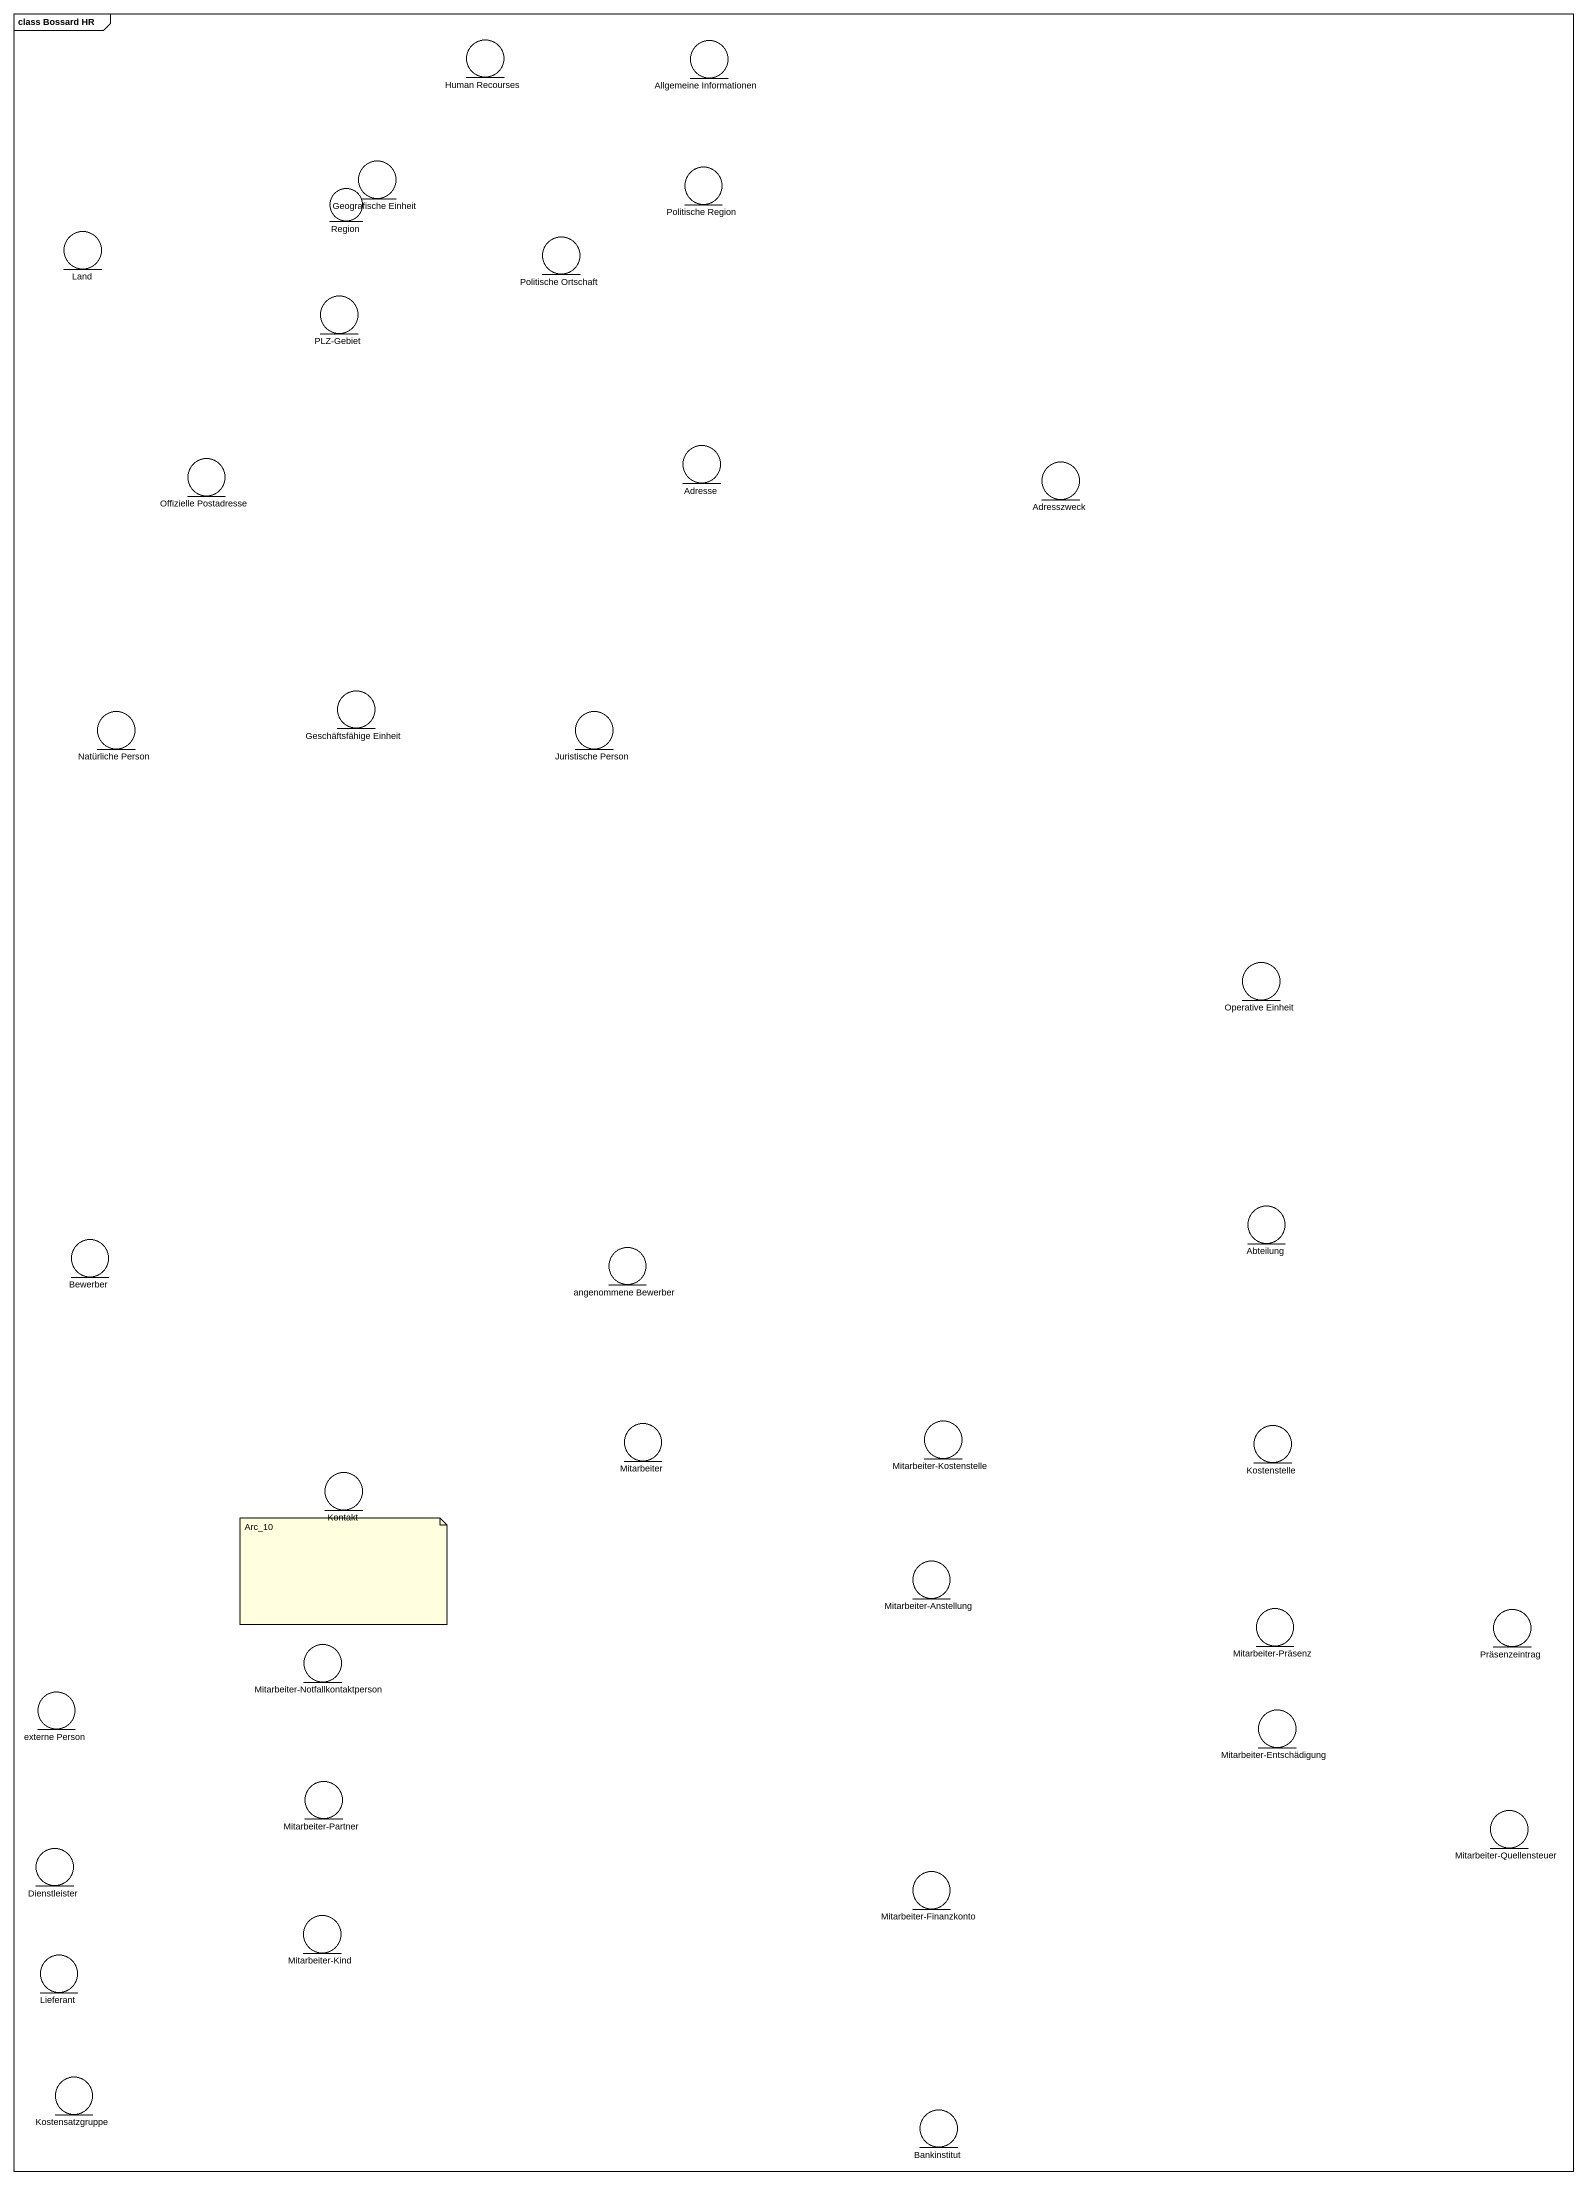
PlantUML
@startuml
mainframe class Bossard HR
entity "Human Recourses" as Human_Recourses
entity "Allgemeine Informationen" as Allgemeine_Informationen
entity "Geografische Einheit" as Geografische_Einheit
entity Region
entity "Politische Region" as Politische_Region
entity Land
entity "Politische Ortschaft" as Politische_Ortschaft
entity "PLZ-Gebiet" as PLZ_Gebiet
entity "Offizielle Postadresse" as Offizielle_Postadresse
entity Adresse
entity Adresszweck
entity "Geschäftsfähige Einheit" as Geschäftsfähige_Einheit
entity "Natürliche Person" as Natürliche_Person
entity "Juristische Person" as Juristische_Person
entity "Operative Einheit" as Operative_Einheit
entity Abteilung
entity Bewerber
entity "angenommene Bewerber" as angenommene_Bewerber
entity Mitarbeiter
entity "Mitarbeiter-Kostenstelle" as Mitarbeiter_Kostenstelle
entity Kostenstelle
entity Kontakt
entity "Mitarbeiter-Anstellung" as Mitarbeiter_Anstellung
entity "Mitarbeiter-Präsenz" as Mitarbeiter_Präsenz
entity Präsenzeintrag
entity "Mitarbeiter-Notfallkontaktperson" as Mitarbeiter_2
entity "externe Person" as externe_Person
entity "Mitarbeiter-Entschädigung" as Mitarbeiter_Entschädigung
entity "Mitarbeiter-Partner" as Mitarbeiter_Partner
entity "Mitarbeiter-Quellensteuer" as Mitarbeiter_Quellensteuer
entity Dienstleister
entity "Mitarbeiter-Finanzkonto" as Mitarbeiter_Finanzkonto
entity "Mitarbeiter-Kind" as Mitarbeiter_Kind
entity Lieferant
entity Kostensatzgruppe
entity Bankinstitut
note as N1
  Arc_10
end note
@enduml
